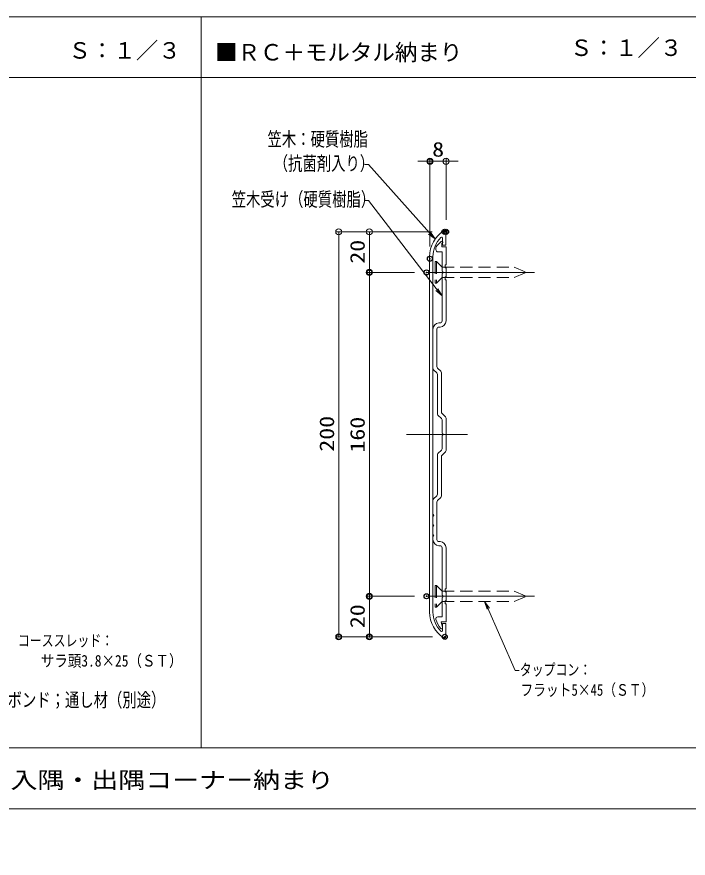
# Model space of a CAD drawing. Units: millimetres, scale not verified. Extents: x -613 to 599, y -415 to 416.
# Drawn here: x 36.5 to 368.1, y 0 to 415.5 of the extents above; entities that cross this region are included whole.
import ezdxf
from ezdxf.enums import TextEntityAlignment as Align

# ---------------------------------------------------------------- set-up
doc = ezdxf.new("R2010")
doc.units = ezdxf.units.MM
doc.header["$LTSCALE"] = 5
doc.header["$PDMODE"] = 32
doc.header["$PDSIZE"] = 2.5
doc.linetypes.add('CHAIN1', pattern=[8, 5, -1, 1, -1])
doc.linetypes.add('DASHED1', pattern=[1.8, 1.2, -0.6])
for name, color, linetype, lineweight in [('0-0_zumenwaku', 6, 'Continuous', 9), ('0-3_0', 1, 'Continuous', 9), ('0-7_1', 5, 'CHAIN1', 9), ('0-8_一般寸法', 1, 'Continuous', 9), ('0-D_12アンカー', 4, 'DASHED1', 9), ('0-E_04製品断面', 3, 'Continuous', 9), ('0-F_05製品投影', 4, 'Continuous', 9), ('1-0_08文字', 2, 'Continuous', 9)]:
    doc.layers.add(name, color=color, linetype=linetype, lineweight=lineweight)
doc.layers.add('0-1_moji', color=2, linetype='Continuous')
doc.layers.add('0-9_Defpoints', color=7, linetype='Continuous')
doc.styles.add('ＭＳ ゴシック', font='')
doc.styles.add('ＭＳ Ｐゴシック', font='')
doc.styles.get('ＭＳ ゴシック').set_extended_font_data('MS Gothic')
doc.styles.get('ＭＳ Ｐゴシック').set_extended_font_data('MS PGothic')

# ---------------------------------------------------------------- blocks, each defined once
blk = doc.blocks.new('_ORIGIN')
at = {"layer": '0-3_0'}
blk.add_line((0, 0), (-5, 0), dxfattribs=at)
blk.add_circle((0, 0), 2.5, dxfattribs=at)
blk = doc.blocks.new('_Open')
at = {"layer": '0-3_0'}
blk.add_line((-5, 0.833), (0, 0), dxfattribs=at)
blk.add_lwpolyline([(-5, -0.833), (0, 0), (-5, 0)], dxfattribs=at)

msp = doc.modelspace()

# ---------------------------------------------------------------- linework, layer by layer
at = {"layer": '0-0_zumenwaku'}
for p, q in [((127.63, 415.549), (127.63, 54.468)), ((-612.62, 385.548), (374.38, 385.548)), ((-612.62, 54.468), (374.38, 54.468)), ((-612.62, 24.468), (374.38, 24.468))]:
    msp.add_line(p, q, dxfattribs=at)
msp.add_lwpolyline([(-612.62, -415.452), (587.38, -415.452), (587.38, 415.548), (-612.62, 415.548)], close=True, dxfattribs=at)
at = {"layer": '0-7_1', "linetype": 'Continuous'}
for p, q in [((238.694, 289.361), (292.15, 289.361)), ((229.05, 209.361), (259.05, 209.361)), ((238.694, 129.361), (292.15, 129.361))]:
    msp.add_line(p, q, dxfattribs=at)
at = {"layer": '0-8_一般寸法'}
for p, q in [((240.55, 302.095), (240.55, 345.725)), ((248.55, 315.361), (248.55, 345.725)), ((237.55, 344.225), (234.55, 344.225)), ((248.55, 344.225), (240.55, 344.225)), ((251.55, 344.225), (254.55, 344.225)), ((241.719, 309.361), (194.021, 309.361)), ((241.719, 309.361), (209.144, 309.361)), ((195.521, 306.361), (195.521, 112.361)), ((210.644, 306.361), (210.644, 292.361)), ((232.894, 289.361), (209.144, 289.361)), ((232.894, 289.361), (209.144, 289.361)), ((210.644, 286.361), (210.644, 132.361)), ((232.894, 129.361), (209.144, 129.361)), ((232.894, 129.361), (209.144, 129.361)), ((210.644, 126.361), (210.644, 112.361)), ((241.892, 109.361), (194.021, 109.361)), ((241.892, 109.361), (209.144, 109.361))]:
    msp.add_line(p, q, dxfattribs=at)
at = {"layer": '0-9_Defpoints'}
for p in [(240.55, 344.225), (247.719, 309.361), (248.55, 309.361), (240.55, 296.095), (210.644, 289.361), (238.894, 289.361), (210.644, 129.361), (238.894, 129.361), (195.521, 109.361), (210.644, 109.361), (247.892, 109.361)]:
    msp.add_point(p, dxfattribs=at)
at = {"layer": '0-D_12アンカー'}
for p, q in [((243.15, 294.661), (243.15, 284.061)), ((243.75, 294.661), (243.75, 284.061)), ((246.55, 291.861), (282.115, 291.861)), ((282.115, 291.861), (288.15, 289.361)), ((246.55, 286.861), (282.115, 286.861)), ((282.115, 286.861), (288.15, 289.361)), ((243.15, 134.661), (243.15, 124.061)), ((243.75, 134.661), (243.75, 124.061)), ((246.55, 131.861), (282.115, 131.861)), ((282.115, 131.861), (288.15, 129.361)), ((282.115, 126.861), (288.15, 129.361)), ((246.55, 126.861), (282.115, 126.861))]:
    msp.add_line(p, q, dxfattribs=at)
for points in [[(246.55, 291.861), (243.75, 294.661), (243.15, 294.661)], [(246.55, 286.861), (243.75, 284.061), (243.15, 284.061)], [(246.55, 131.861), (243.75, 134.661), (243.15, 134.661)], [(246.55, 126.861), (243.75, 124.061), (243.15, 124.061)]]:
    msp.add_lwpolyline(points, dxfattribs=at)
at = {"layer": '0-E_04製品断面'}
for p, q in [((248.35, 309.511), (248.35, 302.861)), ((246.85, 306.203), (246.85, 302.861)), ((246.85, 302.861), (248.35, 302.861)), ((240.35, 297.102), (240.35, 121.621)), ((242.05, 297.102), (242.05, 121.621)), ((246.85, 115.861), (246.85, 112.519)), ((246.85, 115.861), (248.35, 115.861)), ((248.35, 115.861), (248.35, 109.211))]:
    msp.add_line(p, q, dxfattribs=at)
for centre, radius, start, end in [((255.35, 297.102), 15, 121.14739, 180), ((247.85, 309.511), 0.5, 0, 121.14739), ((255.35, 297.102), 13.3, 134.67826, 180), ((246.35, 306.203), 0.5, 0, 134.67826), ((255.35, 121.621), 15, 180, 238.85261), ((255.35, 121.621), 13.3, 180, 225.32174), ((246.35, 112.519), 0.5, 225.32174, 0), ((247.85, 109.211), 0.5, 238.85261, 0)]:
    msp.add_arc(centre, radius, start, end, dxfattribs=at)
at = {"layer": '0-F_05製品投影'}
for p, q in [((246.097, 304.615), (243.99, 302.508)), ((246.45, 303.761), (246.45, 301.961)), ((243.55, 301.447), (243.55, 300.461)), ((244.55, 299.461), (246.55, 299.461)), ((246.45, 301.961), (248.55, 301.961)), ((246.55, 299.461), (246.55, 289.861)), ((248.55, 301.961), (248.55, 293.111)), ((248.05, 293.111), (248.05, 291.611)), ((248.05, 293.111), (248.55, 293.111)), ((248.05, 291.611), (248.55, 291.611)), ((248.55, 291.611), (248.55, 287.111)), ((246.55, 288.861), (246.55, 265.361)), ((248.05, 287.111), (248.55, 287.111)), ((248.05, 287.111), (248.05, 285.611)), ((248.05, 285.611), (248.55, 285.611)), ((248.55, 285.611), (248.55, 265.361)), ((245.05, 264.361), (245.55, 264.361)), ((245.05, 262.361), (245.55, 262.361)), ((242.05, 261.361), (242.05, 241.976)), ((244.05, 261.361), (244.05, 242.804)), ((243.957, 239.654), (242.343, 241.268)), ((245.957, 240.483), (244.343, 242.097)), ((244.25, 238.947), (244.25, 219.576)), ((246.25, 239.776), (246.25, 220.404)), ((246.257, 217.154), (244.543, 218.868)), ((248.257, 217.983), (246.543, 219.697)), ((246.55, 216.447), (246.55, 209.861)), ((248.55, 217.276), (248.55, 201.447)), ((246.55, 208.861), (246.55, 202.276)), ((246.257, 201.568), (244.543, 199.854)), ((248.257, 200.74), (246.543, 199.026)), ((244.25, 199.147), (244.25, 179.776)), ((246.25, 198.319), (246.25, 178.947)), ((243.957, 179.068), (242.343, 177.454)), ((242.05, 169.861), (242.05, 176.747)), ((244.05, 157.361), (244.05, 175.919)), ((245.957, 178.24), (244.343, 176.626)), ((242.05, 164.861), (242.05, 168.861)), ((242.05, 159.861), (242.05, 163.861)), ((242.05, 157.361), (242.05, 158.861)), ((245.05, 156.361), (245.55, 156.361)), ((245.05, 154.361), (245.55, 154.361)), ((246.55, 129.861), (246.55, 153.361)), ((248.55, 133.111), (248.55, 153.361)), ((248.05, 133.111), (248.55, 133.111)), ((248.05, 133.111), (248.05, 131.611)), ((246.55, 128.861), (246.55, 119.261)), ((248.05, 131.611), (248.55, 131.611)), ((248.55, 131.611), (248.55, 127.111)), ((248.05, 127.111), (248.05, 125.611)), ((248.05, 127.111), (248.55, 127.111)), ((248.05, 125.611), (248.55, 125.611)), ((248.55, 125.611), (248.55, 116.761)), ((244.485, 119.261), (246.55, 119.261)), ((246.064, 116.761), (246.833, 113.891)), ((246.064, 116.761), (248.55, 116.761))]:
    msp.add_line(p, q, dxfattribs=at)
for centre, radius, start, end in [((246.45, 304.261), 0.5, 270, 135), ((245.05, 301.447), 1.5, 135, 180), ((244.55, 300.461), 1, 180, 270), ((246.55, 289.361), 0.5, 270, 90), ((245.05, 261.361), 3, 90, 180), ((245.05, 261.361), 1, 90, 180), ((245.55, 265.361), 3, 270, 0), ((245.55, 265.361), 1, 270, 0), ((243.05, 241.976), 1, 180, 225), ((245.05, 242.804), 1, 180, 225), ((243.25, 238.947), 1, 0, 45), ((245.25, 239.776), 1, 0, 45), ((247.25, 220.404), 1, 180, 225), ((245.25, 219.576), 1, 180, 225), ((245.55, 216.447), 1, 0, 45), ((247.55, 217.276), 1, 0, 45), ((246.55, 209.361), 0.5, 270, 90), ((245.25, 199.147), 1, 135, 180), ((245.55, 202.276), 1, 315, 0), ((247.55, 201.447), 1, 315, 0), ((247.25, 198.319), 1, 135, 180), ((243.25, 179.776), 1, 315, 0), ((245.25, 178.947), 1, 315, 0), ((243.05, 176.747), 1, 135, 180), ((245.05, 175.919), 1, 135, 180), ((242.05, 169.361), 0.5, 270, 90), ((242.05, 164.361), 0.5, 270, 90), ((242.05, 159.361), 0.5, 270, 90), ((245.05, 157.361), 3, 180, 270), ((245.05, 157.361), 1, 180, 270), ((245.55, 153.361), 3, 0, 90), ((245.55, 153.361), 1, 0, 90), ((246.55, 129.361), 0.5, 270, 90), ((244.485, 118.261), 1, 90, 199.34116), ((255.092, 121.271), 12.024, 196.13335, 220.78475), ((246.35, 113.761), 0.5, 223.02734, 15)]:
    msp.add_arc(centre, radius, start, end, dxfattribs=at)
at = {"layer": '1-0_08文字', "color": 1}
for points in [[(208.202, 342.558), (210.202, 342.558), (241.785, 307.297)], [(208.17, 324.834), (210.17, 324.834), (245.286, 279.31)], [(284.704, 92.761), (282.704, 92.761), (268.471, 125.074)]]:
    msp.add_lwpolyline(points, dxfattribs=at)

# ---------------------------------------------------------------- block references
at = {"layer": '0-8_一般寸法', "xscale": 0.6, "yscale": 0.6}
msp.add_blockref('_ORIGIN', (240.55, 344.225), dxfattribs=at)
for p, rotation in [((248.55, 344.225), 180), ((195.521, 309.361), 90), ((210.644, 309.361), 90), ((210.644, 289.361), 270), ((210.644, 289.361), 90), ((210.644, 129.361), 270), ((210.644, 129.361), 90), ((195.521, 109.361), 270), ((210.644, 109.361), 270)]:
    msp.add_blockref('_ORIGIN', p, dxfattribs=dict(at, rotation=rotation))
at = {"layer": '1-0_08文字', "xscale": 0.8, "yscale": 0.8}
for p, rotation in [((243.165, 305.849), 313.60408), ((246.55, 277.76), 309.19112), ((267.573, 126.861), 116.67308)]:
    msp.add_blockref('_Open', p, dxfattribs=dict(at, rotation=rotation))

# ---------------------------------------------------------------- texts
at = {"layer": '0-1_moji', "style": 'ＭＳ Ｐゴシック'}
for s, p in [('Ｓ：１／３', (62.03, 392.455)), ('■ＲＣ＋モルタル納まり', (134.46, 391.539)), ('Ｓ：１／３', (309.754, 393.775))]:
    msp.add_text(s, height=8.138, dxfattribs=at).set_placement(p, align=Align.BOTTOM_LEFT)
at = {"layer": '0-1_moji', "style": 'ＭＳ Ｐゴシック', "width": 1.2}
msp.add_text('■入隅・出隅コーナー納まり', height=8.134, dxfattribs=at).set_placement((20.105, 32.129), align=Align.BOTTOM_LEFT)
at = {"layer": '0-8_一般寸法', "color": 2, "style": 'ＭＳ ゴシック', "width": 1.2}
msp.add_text('8', height=7.221, dxfattribs=at).set_placement((241.693, 344.337), align=Align.BOTTOM_LEFT)
for s, p in [('20', (210.532, 293.647)), ('200', (195.409, 200.79)), ('160', (210.532, 200.361)), ('20', (210.532, 113.647))]:
    msp.add_text(s, height=7.221, rotation=90, dxfattribs=at).set_placement(p, align=Align.BOTTOM_LEFT)
at = {"layer": '1-0_08文字', "style": 'ＭＳ ゴシック'}
for s, height, width, p in [('笠木：硬質樹脂', 6.928, 0.75, (160.354, 349.626)), ('（抗菌剤入り）', 6.928, 0.75, (163.426, 337.626)), ('笠木受け（硬質樹脂）', 6.928, 0.75, (142.658, 319.902)), ('コーススレッド：', 5.755, 0.75, (37.053, 102.94)), ('サラ頭3.8×25（ＳＴ）', 5.755, 0.85, (48.367, 92.94)), ('タップコン：', 5.755, 0.75, (284.936, 88.537)), ('フラット5×45（ＳＴ）', 5.773, 0.8, (285.279, 78.537)), ('GLボンド；通し材（別途）', 6.927, 0.75, (24.907, 72.674))]:
    msp.add_text(s, height=height, dxfattribs=dict(at, width=width)).set_placement(p, align=Align.BOTTOM_LEFT)

doc.saveas('drawing.dxf')
